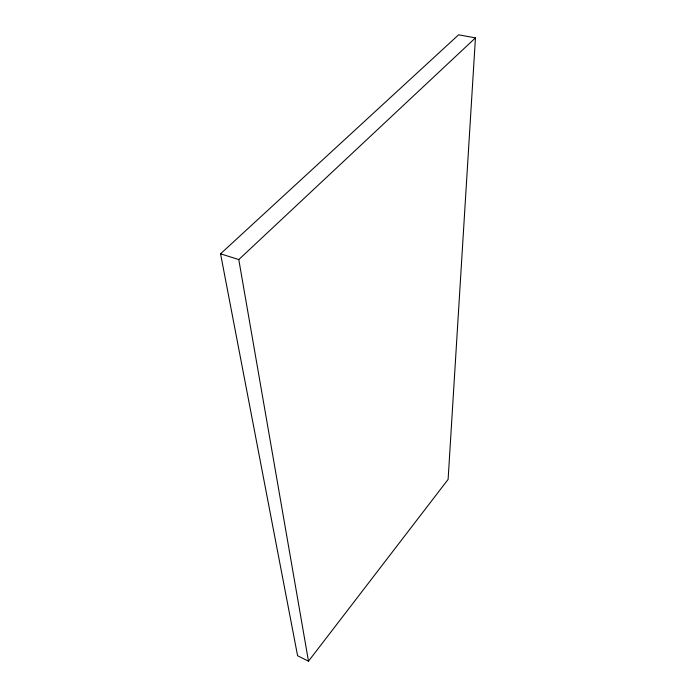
<?xml version="1.0" encoding="UTF-8"?>
<svg xmlns="http://www.w3.org/2000/svg" width="696" height="696" viewBox="0 0 696 696"><rect width="100%" height="100%" fill="white"/><g stroke="black" fill="none" stroke-linecap="round" stroke-linejoin="round"><path stroke-width="1.04" d="M475.446 37.889L448.111 479.413L308.493 661.2L297.592 655.745L220.554 253.805L458.612 34.8L475.446 37.889L238.78 259.573L308.493 661.2M220.554 253.805L238.78 259.573"/></g></svg>
